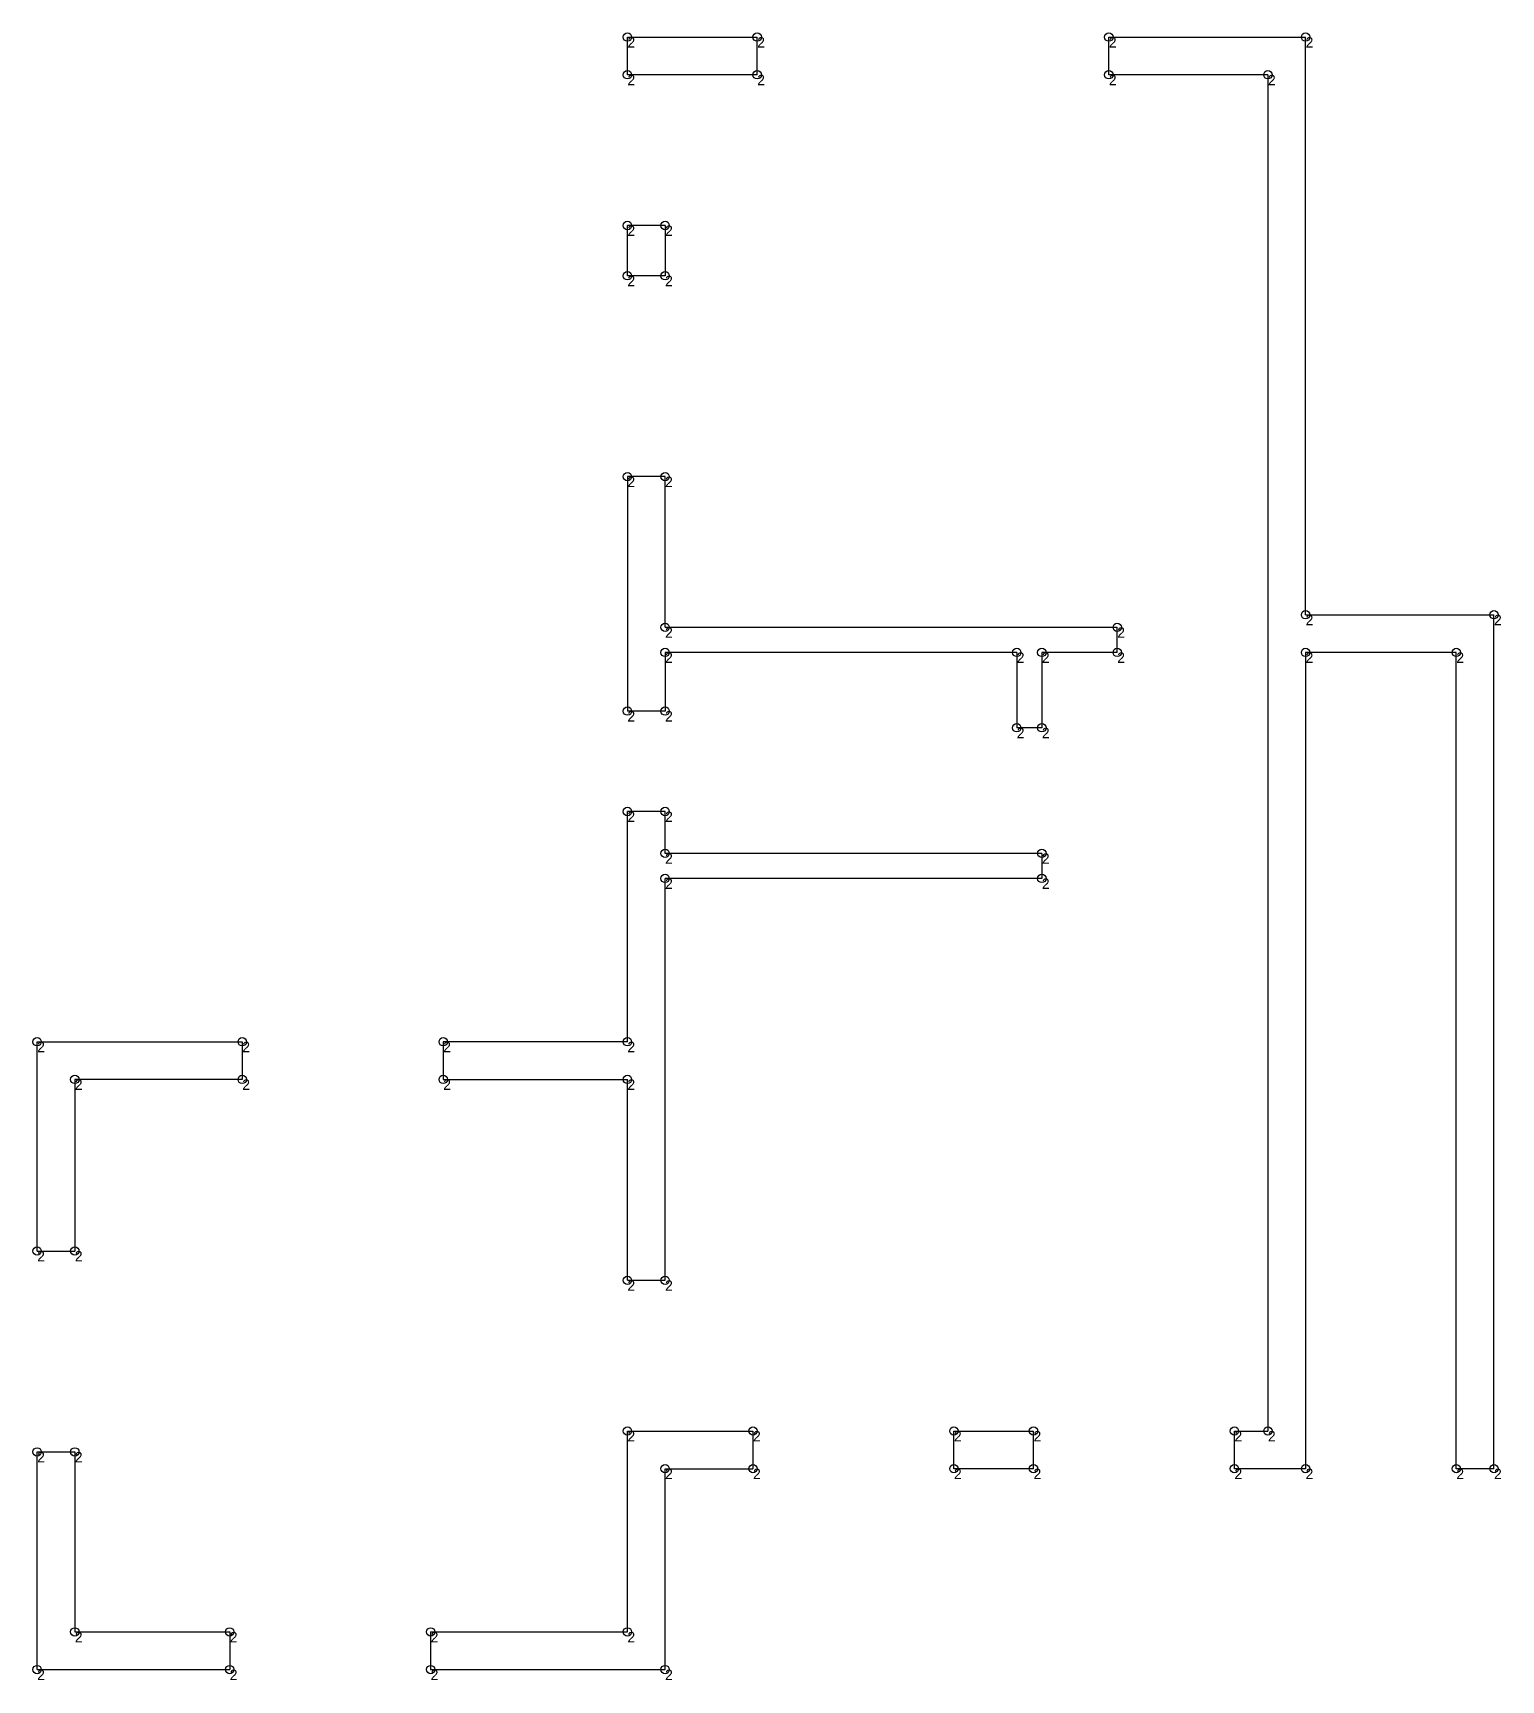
# Model space of a CAD drawing. Header units: metres. Extents: x 263 to 614, y 344 to 738.
import ezdxf

# ---------------------------------------------------------------- set-up
doc = ezdxf.new("R2010")
doc.units = ezdxf.units.M

msp = doc.modelspace()

# ---------------------------------------------------------------- linework, layer by layer
for p, q in [((405, 728), (405, 737)), ((405, 737), (436, 737)), ((436, 728), (436, 737)), ((520, 728), (520, 737)), ((520, 737), (567, 737)), ((567, 599), (567, 737)), ((436, 728), (405, 728)), ((558, 728), (520, 728)), ((558, 728), (558, 404)), ((414, 692), (405, 692)), ((405, 680), (405, 692)), ((414, 692), (414, 680)), ((414, 680), (405, 680)), ((414, 632), (405, 632)), ((405, 632), (405, 576)), ((414, 596), (414, 632)), ((567, 599), (612, 599)), ((612, 395), (612, 599)), ((414, 596), (522, 596)), ((522, 590), (522, 596)), ((498, 590), (414, 590)), ((414, 590), (414, 576)), ((498, 590), (498, 572)), ((522, 590), (504, 590)), ((504, 590), (504, 572)), ((603, 590), (567, 590)), ((567, 590), (567, 395)), ((603, 395), (603, 590)), ((414, 576), (405, 576)), ((504, 572), (498, 572)), ((405, 497), (405, 552)), ((414, 552), (405, 552)), ((414, 542), (414, 552)), ((504, 542), (414, 542)), ((504, 542), (504, 536)), ((504, 536), (414, 536)), ((414, 440), (414, 536)), ((264, 447), (264, 497)), ((264, 497), (313, 497)), ((313, 497), (313, 488)), ((405, 497), (361, 497)), ((361, 497), (361, 488)), ((313, 488), (273, 488)), ((273, 488), (273, 447)), ((361, 488), (405, 488)), ((405, 440), (405, 488)), ((264, 447), (273, 447)), ((405, 440), (414, 440)), ((405, 356), (405, 404)), ((405, 404), (435, 404)), ((435, 404), (435, 395)), ((483, 395), (483, 404)), ((483, 404), (502, 404)), ((502, 395), (502, 404)), ((550, 395), (550, 404)), ((550, 404), (558, 404)), ((264, 347), (264, 399)), ((264, 399), (273, 399)), ((273, 399), (273, 356)), ((414, 347), (414, 395)), ((414, 395), (435, 395)), ((502, 395), (483, 395)), ((567, 395), (550, 395)), ((612, 395), (603, 395)), ((273, 356), (310, 356)), ((310, 356), (310, 347)), ((358, 356), (405, 356)), ((358, 356), (358, 347)), ((264, 347), (310, 347)), ((358, 347), (414, 347))]:
    msp.add_line(p, q)
at = {"layer": 'debug', "color": 5}
for centre in [(405, 737), (436, 737), (520, 737), (567, 737), (405, 728), (436, 728), (520, 728), (558, 728), (405, 692), (414, 692), (405, 680), (414, 680), (405, 632), (414, 632), (567, 599), (612, 599), (414, 596), (522, 596), (414, 590), (498, 590), (504, 590), (522, 590), (567, 590), (603, 590), (405, 576), (414, 576), (498, 572), (504, 572), (405, 552), (414, 552), (414, 542), (504, 542), (414, 536), (504, 536), (264, 497), (313, 497), (361, 497), (405, 497), (273, 488), (313, 488), (361, 488), (405, 488), (264, 447), (273, 447), (405, 440), (414, 440), (405, 404), (435, 404), (483, 404), (502, 404), (550, 404), (558, 404), (264, 399), (273, 399), (414, 395), (435, 395), (483, 395), (502, 395), (550, 395), (567, 395), (603, 395), (612, 395), (273, 356), (310, 356), (358, 356), (405, 356), (264, 347), (310, 347), (358, 347), (414, 347)]:
    msp.add_circle(centre, 1, dxfattribs=at)

# ---------------------------------------------------------------- texts
at = {"layer": 'debug', "char_height": 2.5, "attachment_point": 1}
for insert in [(405, 737), (436, 737), (520, 737), (567, 737), (405, 728), (436, 728), (520, 728), (558, 728), (405, 692), (414, 692), (405, 680), (414, 680), (405, 632), (414, 632), (567, 599), (612, 599), (414, 596), (522, 596), (414, 590), (498, 590), (504, 590), (522, 590), (567, 590), (603, 590), (405, 576), (414, 576), (498, 572), (504, 572), (405, 552), (414, 552), (414, 542), (504, 542), (414, 536), (504, 536), (264, 497), (313, 497), (361, 497), (405, 497), (273, 488), (313, 488), (361, 488), (405, 488), (264, 447), (273, 447), (405, 440), (414, 440), (405, 404), (435, 404), (483, 404), (502, 404), (550, 404), (558, 404), (264, 399), (273, 399), (414, 395), (435, 395), (483, 395), (502, 395), (550, 395), (567, 395), (603, 395), (612, 395), (273, 356), (310, 356), (358, 356), (405, 356), (264, 347), (310, 347), (358, 347), (414, 347)]:
    msp.add_mtext('2', dxfattribs=dict(at, insert=insert))

doc.saveas('drawing.dxf')
